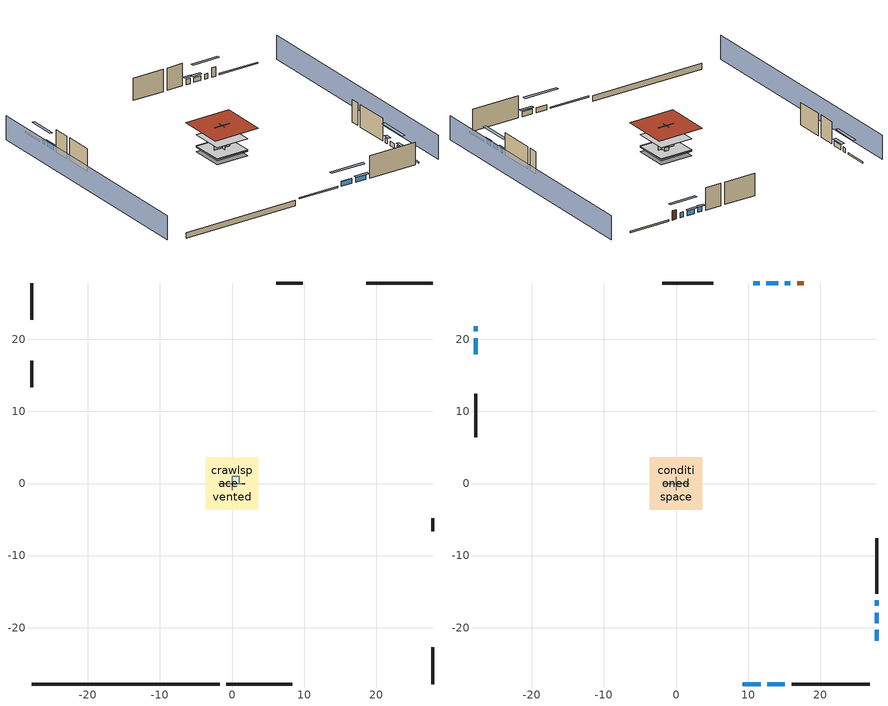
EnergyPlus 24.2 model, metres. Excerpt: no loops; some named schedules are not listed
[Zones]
crawlspace - vented
 floor foundation (Slab2 construction): -3.61,-3.61 -3.61,3.61 3.61,3.61 3.61,-3.61 z-0.91
 wall outside (RimJoist1 construction): -0.81,-27.82 8.37,-27.82 z0.3:0.61
 wall outside (RimJoist2 construction): -27.82,27.82 -27.82,22.73 z0.3:0.61
 wall outside (RimJoist3 construction): 27.82,27.82 18.65,27.82 z0.3:0.61
 wall outside (RimJoist4 construction): 27.82,-27.82 27.82,-22.73 z0.3:0.61
 wall foundation (FoundationWall1 construction): -27.82,-27.82 -1.73,-27.82 z-0.91:0.3
furnace airloop ret air zone
 floor adiabatic (AdiabaticConst): 0,0 0,1 1,1 1,0 z0
 wall adiabatic (AdiabaticConst): 0,1 0,0 1,0 1,1 0,1 z0:1
 ceiling adiabatic (AdiabaticConst): 1,0 1,1 0,1 0,0 z1
garage
 floor foundation (Slab1 construction): -3.66,-3.66 -3.66,3.66 3.66,3.66 3.66,-3.66 z0
 wall outside (Wall1 construction): -27.82,17.02 -27.82,13.36 z0.3:5.18
 wall outside (Wall2 construction): 9.79,27.82 6.13,27.82 z0.3:5.18
 wall outside (Wall9 construction): 27.82,-6.66 27.82,-4.83 z0.3:5.18
 wall to conditioned space (Wall5 construction Reversed): -1.83,0 1.83,0 z0.3:5.18
 wall to conditioned space (Wall6 construction Reversed): 0,-0.91 0,0.91 z0.3:5.18
conditioned space
 floor to crawlspace - vented (Floor1 construction): -3.61,-3.61 -3.61,3.61 3.61,3.61 3.61,-3.61 z0.3
 floor to garage (Floor2 construction): -3.66,-3.66 -3.66,3.66 3.66,3.66 3.66,-3.66 z0.3
 floor adiabatic (AdiabaticFloorConstruction): -3.61,-3.61 -3.61,3.61 3.61,3.61 3.61,-3.61 z2.74
 wall outside (AdiabaticWallConstruction 1): 17.72,27.82 16.81,27.82 z0.3:2.34
 wall outside (AdiabaticWallConstruction): 9.3,-27.82 11.75,-27.82 / 12.67,-27.82 15.12,-27.82 / 15.88,27.82 15.09,27.82 / 14.17,27.82 12.55,27.82 z0.3:1.37; 27.82,-21.81 27.82,-20.32 / 27.82,-19.39 27.82,-17.9 z0.3:1.28; -27.82,21.81 -27.82,21.12 z0.3:1.25; -27.82,20.19 -27.82,17.94 z0.3:1.31; 11.63,27.82 10.72,27.82 z0.3:1.49; 27.82,-16.98 27.82,-16.2 z0.3:1.34
 wall outside (Wall3 construction): 16.05,-27.82 26.9,-27.82 z0.3:5.18
 wall outside (Wall4 construction): -27.82,12.43 -27.82,6.4 z0.3:5.18
 wall outside (Wall7 construction): 5.2,27.82 -1.93,27.82 z0.3:5.18
 wall outside (Wall8 construction): 27.82,-15.28 27.82,-7.59 z0.3:5.18
 window (WindowConstruction): 9.3,-27.82 11.75,-27.82 z0.3:1.37
 window (WindowConstruction 9): 27.82,-21.81 27.82,-20.32 z0.3:1.28
 window (WindowConstruction 1): 12.67,-27.82 15.12,-27.82 z0.3:1.37
 window (WindowConstruction 2): -27.82,21.81 -27.82,21.12 z0.3:1.25
 window (WindowConstruction 3): -27.82,20.19 -27.82,17.94 z0.3:1.31
 window (WindowConstruction 4): 15.88,27.82 15.09,27.82 z0.3:1.37
 window (WindowConstruction 5): 14.17,27.82 12.55,27.82 z0.3:1.37
 window (WindowConstruction 6): 11.63,27.82 10.72,27.82 z0.3:1.49
 window (WindowConstruction 7): 27.82,-19.39 27.82,-17.9 z0.3:1.28
 window (WindowConstruction 8): 27.82,-16.98 27.82,-16.2 z0.3:1.34
 door (Door): 17.72,27.82 16.81,27.82 z0.3:2.34
 ceiling adiabatic (AdiabaticFloorConstruction): 3.61,-3.61 3.61,3.61 -3.61,3.61 -3.61,-3.61 z2.74
 roof outside (Roof1 construction): -5.14,5.14 -5.14,-5.14 5.14,-5.14 5.14,5.14 z5.18
shading: -32.4,27.82 -32.4,-27.82 / 32.4,-27.82 32.4,27.82 z0:5.18; 14.49,-27.82 6.56,-27.82 6.56,-28.43 14.49,-28.43 z4.11; 27.82,-20.02 27.82,-22.11 28.43,-22.11 28.43,-20.02 z1.58; 15.43,-27.82 12.37,-27.82 12.37,-28.43 15.43,-28.43 z1.68; -27.82,18.37 -27.82,24.55 -28.43,24.55 -28.43,18.37 z3.99; -27.82,17.64 -27.82,20.49 -28.43,20.49 -28.43,17.64 z1.62; 12.35,27.82 18.62,27.82 18.62,28.43 12.35,28.43 z4.11; 12.25,27.82 14.47,27.82 14.47,28.43 12.25,28.43 z1.68; 10.41,27.82 11.93,27.82 11.93,28.43 10.41,28.43 z1.8; 27.82,-15.16 27.82,-22.13 28.43,-22.13 28.43,-15.16 z4.02; 27.82,-15.9 27.82,-17.28 28.43,-17.28 28.43,-15.9 z1.65
[Building]
Building 1: Terrain=Suburbs
[Site:Location]
Portland Intl Arpt_OR: Latitude {deg}=45.59; Longitude {deg}=-122.6; Time Zone {hr}=-8; Elevation {m}=33; Keep Site Location Information=Yes
[Site:GroundTemperature:Shallow]
10.2558, 8.96328, 8.85977, 9.47314, 11.9355, 14.3863, 16.5111, 17.8571, 17.9714, 16.8767, 14.8061, 12.4304
[Site:WaterMainsTemperature]
Calculation Method=Schedule; Temperature Schedule=mains temperature schedule
[Material] Roughness=Rough; Thermal Absorptance=0.9
Name | Thickness {m} | Conductivity {W/m-K} | Density {kg/m3} | Specific Heat {J/kg-K} | Solar Absorptance | Visible Absorptance
asphalt or fiberglass shingles | 0.00635 | 0.162714 | 1121.4 | 1465.45 | 0.85 | 0.85
concrete 4.0 in. | 0.1016 | 1.803125 | 2242.8 | 837.4 | 0.7 | 0.7
concrete 8.0 in. | 0.2032 | 1.803125 | 2242.8 | 837.4 | 0.7 | 0.7
door material | 0.04445 | 0.0612267 | 512.64 | 1214.23 | 0.7 | 0.7
floor covering | 0.0127 | 0.0433444 | 54.468 | 1339.84 | 0.6 | 0.6
floor rigid ins; wall rigid ins | 0.512978 | 0.029427 | 32.04 | 1214.23 | 0.7 | 0.7
floor stud and cavity | 0.1397 | 0.923637 | 92.3553 | 1139.71 | 0.7 | 0.7
floor stud and cavity 1 | 0.1397 | 1.75129 | 37.0049 | 1207.88 | 0.7 | 0.7
furniture material conditioned space 1; furniture material garage 1 | 0.1524 | 0.115458 | 640.8 | 1214.23 | 0.6 | 0.6
gypsum board | 0.0127 | 0.160291 | 801 | 837.4 | 0.6 | 0.6
osb sheathing 0.5 in.; osb sheathing 0.5 in. 1; osb sheathing 0.5 in. 2 | 0.0127 | 0.115458 | 512.64 | 1214.23 | 0.7 | 0.7
osb sheathing 0.75 in. | 0.01905 | 0.115458 | 512.64 | 1214.23 | 0.7 | 0.7
rim joist stud and cavity | 0.0508 | 0.178688 | 50.32683 | 1063.81 | 0.6 | 0.6
roof rigid ins | 0.103632 | 0.029427 | 32.04 | 1214.23 | 0.7 | 0.7
roof stud and cavity | 0.2032 | 0.161866 | 78.34581 | 1123.46 | 0.7 | 0.7
soil 0.5 in. | 0.0127 | 1.3848 | 1842.3 | 418.7 | 0.7 | 0.7
wall stud and cavity | 0.1397 | 0.727959 | 139.0536 | 1170.24 | 0.6 | 0.6
wall stud and cavity 1 | 0.1397 | 0.550994 | 139.0536 | 1170.24 | 0.7 | 0.7
wall stud and cavity 2 | 0.1397 | 0.335416 | 139.0536 | 1170.24 | 0.7 | 0.7
wall stud and cavity 3 | 0.0889 | 0.380278 | 52.3479 | 1209.89 | 0.7 | 0.7
wall stud and cavity 4 | 0.0889 | 0.391764 | 83.0341 | 1211.67 | 0.7 | 0.7
wood siding | 0.0254 | 0.102417 | 544.68 | 1172.36 | 0.85 | 0.85
wood siding 1; wood siding 2 | 0.0254 | 0.102417 | 544.68 | 1172.36 | 0.7 | 0.7
[Material:NoMass]
Adiabatic: Roughness=Rough; Thermal Resistance {m2-K/W}=176.1; Thermal Absorptance=0.9; Solar Absorptance=0.7; Visible Absorptance=0.7
[WindowMaterial:SimpleGlazingSystem]
WindowMaterial: U-Factor {W/m2-K}=2.15764; Solar Heat Gain Coefficient=0.44
[Construction]
AdiabaticConst: Adiabatic
AdiabaticFloorConstruction: floor stud and cavity 1, floor rigid ins, osb sheathing 0.75 in., floor covering
AdiabaticWallConstruction: wood siding 1, wall rigid ins, wall stud and cavity 3, gypsum board
AdiabaticWallConstruction 1: wood siding 2, wall rigid ins, wall stud and cavity 3, gypsum board
Door: door material
Floor1 construction; Floor2 construction: floor stud and cavity, osb sheathing 0.75 in., floor covering
FoundationWall1 construction: concrete 8.0 in.
furniture construction conditioned space 1: furniture material conditioned space 1
furniture construction garage 1: furniture material garage 1
PartitionWallConstruction: gypsum board, wall stud and cavity 4, gypsum board
RimJoist1 construction; RimJoist2 construction; RimJoist3 construction; RimJoist4 construction: wood siding, rim joist stud and cavity
Roof1 construction: asphalt or fiberglass shingles, roof rigid ins, osb sheathing 0.75 in., roof stud and cavity, gypsum board
Slab1 construction: concrete 4.0 in.
Slab2 construction: soil 0.5 in.
Wall1 construction; Wall2 construction: wood siding, osb sheathing 0.5 in., wall stud and cavity
Wall3 construction; Wall4 construction: wood siding, osb sheathing 0.5 in., wall stud and cavity 1, gypsum board
Wall5 construction Reversed: gypsum board, wall stud and cavity 2, osb sheathing 0.5 in. 1
Wall6 construction Reversed: gypsum board, wall stud and cavity 2, osb sheathing 0.5 in. 2
Wall7 construction; Wall8 construction: wood siding, osb sheathing 0.5 in. 2, wall stud and cavity 1, gypsum board
Wall9 construction: wood siding, osb sheathing 0.5 in. 2, wall stud and cavity
WindowConstruction; WindowConstruction 1; WindowConstruction 2; WindowConstruction 3; WindowConstruction 4; WindowConstruction 5; WindowConstruction 6; WindowConstruction 7; WindowConstruction 8; WindowConstruction 9: WindowMaterial
[Zone] Multiplier=1
Name | Volume {m3} | Part of Total Floor Area
conditioned space | 384.656 | Yes
crawlspace - vented | 63.543 | Yes
furnace airloop ret air zone | 1 | No
garage | 130.484 | Yes
[Space]
Name | Zone | Volume {m3} | Space Type
conditioned space 1 | conditioned space | 384.656
crawlspace - vented 1 | crawlspace - vented | 63.543
furnace airloop ret air space | furnace airloop ret air zone |  | Plenum Space Type
garage 1 | garage | 130.484
[SurfaceProperty:IncidentSolarMultiplier] Incident Solar Multiplier=1; Incident Solar Multiplier Schedule=trans schedule winter=0.85 summer=0.7
Window1; Window10; Window2; Window3; Window4; Window5; Window6; Window7; Window8; Window9
[InternalMass]
Name | Construction | Zone or ZoneList | Space or SpaceList | Surface Area {m2}
furniture mass conditioned space 1 | furniture construction conditioned space 1 | conditioned space | conditioned space 1 | 63.09974
partition wall mass | PartitionWallConstruction | conditioned space | conditioned space 1 | 157.749
furniture mass garage 1 | furniture construction garage 1 | garage | garage 1 | 5.35122
[Lights] Design Level Calculation Method=LightingLevel; Return Air Fraction=0; Fraction Radiant=0.6; Fraction Visible=0.2; Fraction Replaceable=1
Name | Zone or ZoneList or Space or SpaceList | Schedule | Lighting Level {W}
interior lighting | conditioned space 1 | lighting_interior | 483.127
garage lighting | garage 1 | lighting_garage | 16.9374
[People]
occupants: Zone or ZoneList or Space or SpaceList=conditioned space 1; Number of People Schedule=occupants; Number of People Calculation Method=People; Number of People=1; Fraction Radiant=0.314171; Sensible Heat Fraction=0.56303; Activity Level Schedule=occupants activity schedule; Carbon Dioxide Generation Rate {m3/s-W}=0; Enable ASHRAE 55 Comfort Warnings=No; Mean Radiant Temperature Calculation Type=EnclosureAveraged
[ElectricEquipment] Design Level Calculation Method=EquipmentLevel
Name | Zone or ZoneList or Space or SpaceList | Schedule | Design Level {W} | Fraction Latent | Fraction Radiant | Fraction Lost
ceiling fan | conditioned space 1 | ceiling_fan | 16.0964 | 0 | 0.558 | 0
clothes dryer | conditioned space 1 | clothes_dryer | 22266.7 | 0.015 | 0.081 | 0.85
clothes washer | conditioned space 1 | clothes_washer | 1404.21 | 0.03 | 0.162 | 0.7
cooking range | conditioned space 1 | cooking_range | 346.369 | 0.16 | 0.384 | 0.2
dishwasher | conditioned space 1 | dishwasher | 3622.87 | 0.3 | 0.18 | 0.4
fridge | conditioned space 1 | fridge schedule | 43.7215 | 0 | 0.6 | 0
mech vent bath fan 0 | conditioned space 1 | mech vent bath fan 0 schedule | 30 | 0 | 0 | 1
mech vent house fan | conditioned space 1 | mech vent house fan schedule | 0 | 0 | 0 | 1
mech vent house fan cfis | conditioned space 1 | mech vent house fan cfis schedule | 0 | 0 | 0 | 0
mech vent range fan 0 | conditioned space 1 | mech vent range fan 0 schedule | 30 | 0 | 0 | 1
misc plug loads | conditioned space 1 | plug_loads_other | 295.188 | 0.021 | 0.558 | 0.049
misc tv | conditioned space 1 | plug_loads_tv | 926.33 | 0 | 0.6 | 0
whole house fan | conditioned space 1 | Always On Discrete | 0 | 0 | 0 | 1
freezer | garage 1 | freezer schedule | 194.914 | 0 | 0.6 | 0
[OtherEquipment] Design Level Calculation Method=EquipmentLevel
Name | Fuel Type | Zone or ZoneList or Space or SpaceList | Schedule | Design Level {W} | Fraction Latent | Fraction Radiant | Fraction Lost
clothes dryer 1 | Electricity | conditioned space 1 | clothes_dryer | 0 | 0.015 | 0.081 | 0.85
cooking range 1 | NaturalGas | conditioned space 1 | cooking_range | 10151.1 | 0.16 | 0.384 | 0.2
furnace airloop_0 SupCondToLv; furnace airloop_0 SupSensLkToCond; mech vent house fan sensible load | None | conditioned space 1 | Always On Discrete | 0 | 0 | 0 | 0
furnace airloop_0 SupLatLkToCond; mech vent house fan latent load | None | conditioned space 1 | Always On Discrete | 0 | 1 | 0 | 0
general water use latent | None | conditioned space 1 | general water use schedule | 25.6591 | 1 | 0 | 0
general water use sensible | None | conditioned space 1 | general water use schedule | -25.2881 | 0 | 0.6 | 0
furnace airloop_0 RetCondToDZ; furnace airloop_0 SupCondToDZ; furnace airloop_0 SupSensLkToDZ | None | crawlspace - vented 1 | Always On Discrete | 0 | 0 | 0 | 0
furnace airloop_0 SupLatLkToDZ | None | crawlspace - vented 1 | Always On Discrete | 0 | 1 | 0 | 0
furnace airloop_0 RetCondToRP; furnace airloop_0 RetSensLkToRP | None | furnace airloop ret air space | Always On Discrete | 0 | 0 | 0 | 0
furnace airloop_0 RetLatLkToRP | None | furnace airloop ret air space | Always On Discrete | 0 | 1 | 0 | 0
water heater energy adjustment1 | Electricity | garage 1 | Always On Discrete | 0.01 | 0 | 0 | 1
water heater lat | None | garage 1 | Always On Discrete | 0 | 1 | 0 | 0
water heater sens | None | garage 1 | Always On Discrete | 0 | 0 | 0 | 0
[ZoneInfiltration:DesignFlowRate] Schedule=Always On Discrete
Name | Zone or ZoneList or Space or SpaceList | Design Flow Rate Calculation Method | Design Flow Rate {m3/s} | Air Changes per Hour {1/hr} | Constant Term Coefficient | Temperature Term Coefficient | Velocity Term Coefficient | Velocity Squared Term Coefficient
infil flow; natural vent flow; whole house fan flow | conditioned space 1 | Flow/Zone | 0
crawlspace_vented 1 duct leakage imbalance infil flow | crawlspace - vented 1 | Flow/Zone | 0
infil crawlspace - vented 1 | crawlspace - vented 1 | AirChanges/Hour |  | 2.6013 | 1 | 0 | 0 | 0
[ZoneMixing] Schedule=Always On Continuous; Design Flow Rate Calculation Method=Flow/Zone; Design Flow Rate {m3/s}=0
Name | Zone or Space | Source Zone or Space
furnace airloop_0 ZoneMixDZToCond mix | conditioned space | crawlspace - vented
furnace airloop_0 ZoneMixCondToDZ mix | crawlspace - vented | conditioned space
[SurfaceProperty:ExposedFoundationPerimeter] Exposed Perimeter Calculation Method=TotalExposedPerimeter
Name | Total Exposed Perimeter {m}
Slab2 | 26.09088
Slab1 | 18.288
[SpaceList]
Plenum Space Type: furnace airloop ret air space
[ZoneInfiltration:EffectiveLeakageArea]
infil garage 1: Zone or Space=garage 1; Schedule=Always On Discrete; Effective Air Leakage Area {cm2}=543.674; Stack Coefficient=0.000129147; Wind Coefficient=4.64657e-05
[AvailabilityManager:Scheduled] Schedule=Always On Discrete
furnace airloop Availability Manager; room ac airloop Availability Manager
[AirLoopHVAC:ReturnPlenum]
Air Loop HVAC Return Plenum 1: Zone=furnace airloop ret air zone
[WaterUse:Equipment]
dishwasher: Peak Flow Rate {m3/s}=3.65271e-05; Flow Rate Fraction Schedule=hot_water_dishwasher
[Foundation:Kiva] Wall Depth Below Slab {m}=0.2032
Name | Initial Indoor Air Temperature {C} | Wall Height Above Grade {m}
Foundation Kiva 1 | 13.4258 | 0.1016
Foundation Kiva 2 | 8.36103 | 0.3048
[Foundation:Kiva:Settings]
Soil Conductivity {W/m-K}=1.3848; Soil Density {kg/m3}=1842.3; Soil Specific Heat {J/kg-K}=418.7; Ground Solar Absorptivity=0.9; Ground Thermal Absorptivity=0.9; Ground Surface Roughness {m}=0.03; Far-Field Width {m}=40; Deep-Ground Boundary Condition=ZeroFlux; Deep-Ground Depth {m}=40; Minimum Cell Dimension {m}=0.2; Maximum Cell Growth Coefficient=3; Simulation Timestep=Timestep
[Exterior:Lights]
exterior lighting: Schedule=exterior lighting schedule; Design Level {W}=7.09205
[EnergyManagementSystem:GlobalVariable]
furnace_airloop_0_DuctImbalLkExhFanEquivCond
furnace_airloop_0_DuctImbalLkExhFanEquivDZ
furnace_airloop_0_DuctImbalLkSupFanEquivCond
furnace_airloop_0_DuctImbalLkSupFanEquivDZ
furnace_airloop_0_DZ_T
furnace_airloop_0_DZ_W
furnace_airloop_0_RetCondToDZ
furnace_airloop_0_RetCondToRP
furnace_airloop_0_RetLatLkToRP
furnace_airloop_0_RetSensLkToRP
furnace_airloop_0_SupCondToDZ
furnace_airloop_0_SupCondToLv
furnace_airloop_0_SupLatLkToCond
furnace_airloop_0_SupLatLkToDZ
furnace_airloop_0_SupSensLkToCond
furnace_airloop_0_SupSensLkToDZ
furnace_airloop_0_ZoneMixCondToDZ
furnace_airloop_0_ZoneMixDZToCond
furnace_airloop_AH_MFR
furnace_airloop_AH_Tout
furnace_airloop_AH_VFR
furnace_airloop_AH_Wout
furnace_airloop_Fan_RTF
furnace_airloop_RA_T
furnace_airloop_Ra_W
infil_program_Qfan
infil_program_Qinf
natural_vent_program_Qnv
natural_vent_program_Qwhf
room_ac_airloop_Fan_RTF
[EnergyManagementSystem:Sensor]
Name | Output:Variable or Output:Meter Index Key | Output:Variable or Output:Meter
airflow_gain | infil flow | Infiltration Sensible Heat Gain Energy
airflow_gain_1 | natural vent flow | Infiltration Sensible Heat Gain Energy
airflow_gain_2 | whole house fan flow | Infiltration Sensible Heat Gain Energy
airflow_loss | infil flow | Infiltration Sensible Heat Loss Energy
airflow_loss_1 | natural vent flow | Infiltration Sensible Heat Loss Energy
airflow_loss_2 | whole house fan flow | Infiltration Sensible Heat Loss Energy
clg_load_cond |  | Cooling:EnergyTransfer:Zone:CONDITIONED SPACE
clg_load_duct |  | Cooling:EnergyTransfer:Zone:FURNACE AIRLOOP RET AIR ZONE
clg_sp_s; clg_sp_s_1 | cooling setpoint | Schedule Value
clothes_dryer_exhaust_0_sch_s | clothes_dryer | Schedule Value
cool_season | cooling season schedule | Schedule Value
ducts_conv | furnace airloop_0 RetCondToRP | Other Equipment Convective Heating Energy
ducts_conv_1 | furnace airloop_0 RetLatLkToRP | Other Equipment Convective Heating Energy
ducts_conv_2 | furnace airloop_0 RetSensLkToRP | Other Equipment Convective Heating Energy
ducts_conv_3 | furnace airloop_0 SupCondToLv | Other Equipment Convective Heating Energy
ducts_conv_4 | furnace airloop_0 SupLatLkToCond | Other Equipment Convective Heating Energy
ducts_conv_5 | furnace airloop_0 SupSensLkToCond | Other Equipment Convective Heating Energy
ducts_rad | furnace airloop_0 RetCondToRP | Other Equipment Radiant Heating Energy
ducts_rad_1 | furnace airloop_0 RetLatLkToRP | Other Equipment Radiant Heating Energy
ducts_rad_2 | furnace airloop_0 RetSensLkToRP | Other Equipment Radiant Heating Energy
ducts_rad_3 | furnace airloop_0 SupCondToLv | Other Equipment Radiant Heating Energy
ducts_rad_4 | furnace airloop_0 SupLatLkToCond | Other Equipment Radiant Heating Energy
ducts_rad_5 | furnace airloop_0 SupSensLkToCond | Other Equipment Radiant Heating Energy
furnace_airloop_0_DZ_T_s | crawlspace - vented | Zone Air Temperature
furnace_airloop_0_DZ_W_s | crawlspace - vented | Zone Mean Air Humidity Ratio
furnace_airloop_AH_MFR_s | Node 15 | System Node Mass Flow Rate
furnace_airloop_AH_Tout_s | Node 15 | System Node Temperature
furnace_airloop_AH_VFR_s | Node 15 | System Node Current Density Volume Flow Rate
furnace_airloop_AH_Wout_s | Node 15 | System Node Humidity Ratio
furnace_airloop_RA_T_s | Node 18 | System Node Temperature
furnace_airloop_Ra_W_s | Node 18 | System Node Humidity Ratio
htg_load_cond |  | Heating:EnergyTransfer:Zone:CONDITIONED SPACE
htg_load_duct |  | Heating:EnergyTransfer:Zone:FURNACE AIRLOOP RET AIR ZONE
htg_sp_s; htg_sp_s_1 | heating setpoint | Schedule Value
ig_ee_conv | ceiling fan | Electric Equipment Convective Heating Energy
ig_ee_conv_1 | clothes dryer | Electric Equipment Convective Heating Energy
ig_ee_conv_3 | cooking range | Electric Equipment Convective Heating Energy
ig_ee_conv_4 | dishwasher | Electric Equipment Convective Heating Energy
ig_ee_conv_5 | fridge | Electric Equipment Convective Heating Energy
ig_ee_conv_6 | misc plug loads | Electric Equipment Convective Heating Energy
ig_ee_conv_7 | misc tv | Electric Equipment Convective Heating Energy
ig_ee_conv_8 | whole house fan | Electric Equipment Convective Heating Energy
ig_ee_rad | ceiling fan | Electric Equipment Radiant Heating Energy
ig_ee_rad_1 | clothes dryer | Electric Equipment Radiant Heating Energy
ig_ee_rad_3 | cooking range | Electric Equipment Radiant Heating Energy
ig_ee_rad_4 | dishwasher | Electric Equipment Radiant Heating Energy
ig_ee_rad_5 | fridge | Electric Equipment Radiant Heating Energy
ig_ee_rad_6 | misc plug loads | Electric Equipment Radiant Heating Energy
ig_ee_rad_7 | misc tv | Electric Equipment Radiant Heating Energy
ig_ee_rad_8 | whole house fan | Electric Equipment Radiant Heating Energy
ig_lgt_conv | interior lighting | Lights Convective Heating Energy
ig_lgt_rad | interior lighting | Lights Radiant Heating Energy
ig_lgt_vis | interior lighting | Lights Visible Radiation Heating Energy
ig_oe_conv | clothes dryer 1 | Other Equipment Convective Heating Energy
ig_oe_conv_1 | cooking range 1 | Other Equipment Convective Heating Energy
ig_oe_conv_2 | general water use latent | Other Equipment Convective Heating Energy
ig_oe_conv_3 | general water use sensible | Other Equipment Convective Heating Energy
ig_oe_rad | clothes dryer 1 | Other Equipment Radiant Heating Energy
ig_oe_rad_1 | cooking range 1 | Other Equipment Radiant Heating Energy
ig_oe_rad_2 | general water use latent | Other Equipment Radiant Heating Energy
ig_oe_rad_3 | general water use sensible | Other Equipment Radiant Heating Energy
ig_ppl_conv | occupants | People Convective Heating Energy
ig_ppl_rad | occupants | People Radiant Heating Energy
im_conv | furniture mass conditioned space 1 | Surface Inside Face Convection Heat Gain Energy
im_conv_1 | partition wall mass | Surface Inside Face Convection Heat Gain Energy
im_ig | furniture mass conditioned space 1 | Surface Inside Face Internal Gains Radiation Heat Gain Energy
im_ig_1 | partition wall mass | Surface Inside Face Internal Gains Radiation Heat Gain Energy
im_lgt | furniture mass conditioned space 1 | Surface Inside Face Lights Radiation Heat Gain Energy
im_lgt_1 | partition wall mass | Surface Inside Face Lights Radiation Heat Gain Energy
im_sol | furniture mass conditioned space 1 | Surface Inside Face Solar Radiation Heat Gain Energy
im_sol_1 | partition wall mass | Surface Inside Face Solar Radiation Heat Gain Energy
im_surf | furniture mass conditioned space 1 | Surface Inside Face Net Surface Thermal Radiation Heat Gain Energy
im_surf_1 | partition wall mass | Surface Inside Face Net Surface Thermal Radiation Heat Gain Energy
mech_vent_bath_fan_0_sch_s | mech vent bath fan 0 schedule | Schedule Value
mech_vent_range_fan_0_sch_s | mech vent range fan 0 schedule | Schedule Value
mv_conv | mech vent bath fan 0 | Electric Equipment Convective Heating Energy
mv_conv_1 | mech vent house fan | Electric Equipment Convective Heating Energy
mv_conv_2 | mech vent house fan cfis | Electric Equipment Convective Heating Energy
mv_conv_3 | mech vent range fan 0 | Electric Equipment Convective Heating Energy
mv_conv_4 | mech vent house fan latent load | Other Equipment Convective Heating Energy
mv_conv_5 | mech vent house fan sensible load | Other Equipment Convective Heating Energy
mv_rad | mech vent bath fan 0 | Electric Equipment Radiant Heating Energy
mv_rad_1 | mech vent house fan | Electric Equipment Radiant Heating Energy
mv_rad_2 | mech vent house fan cfis | Electric Equipment Radiant Heating Energy
mv_rad_3 | mech vent range fan 0 | Electric Equipment Radiant Heating Energy
mv_rad_4 | mech vent house fan latent load | Other Equipment Radiant Heating Energy
mv_rad_5 | mech vent house fan sensible load | Other Equipment Radiant Heating Energy
natural_vent_s | natural vent schedule | Schedule Value
out_pb_s |  | Site Outdoor Air Barometric Pressure
out_wt_s |  | Site Outdoor Air Humidity Ratio
site_vw_s |  | Site Wind Speed
ss_back_out | Window1 | Surface Window Shortwave from Zone Back Out Window Heat Transfer Rate
ss_back_out_1 | Window10 | Surface Window Shortwave from Zone Back Out Window Heat Transfer Rate
ss_back_out_2 | Window2 | Surface Window Shortwave from Zone Back Out Window Heat Transfer Rate
ss_back_out_3 | Window3 | Surface Window Shortwave from Zone Back Out Window Heat Transfer Rate
ss_back_out_4 | Window4 | Surface Window Shortwave from Zone Back Out Window Heat Transfer Rate
ss_back_out_5 | Window5 | Surface Window Shortwave from Zone Back Out Window Heat Transfer Rate
ss_back_out_6 | Window6 | Surface Window Shortwave from Zone Back Out Window Heat Transfer Rate
ss_back_out_7 | Window7 | Surface Window Shortwave from Zone Back Out Window Heat Transfer Rate
ss_back_out_8 | Window8 | Surface Window Shortwave from Zone Back Out Window Heat Transfer Rate
